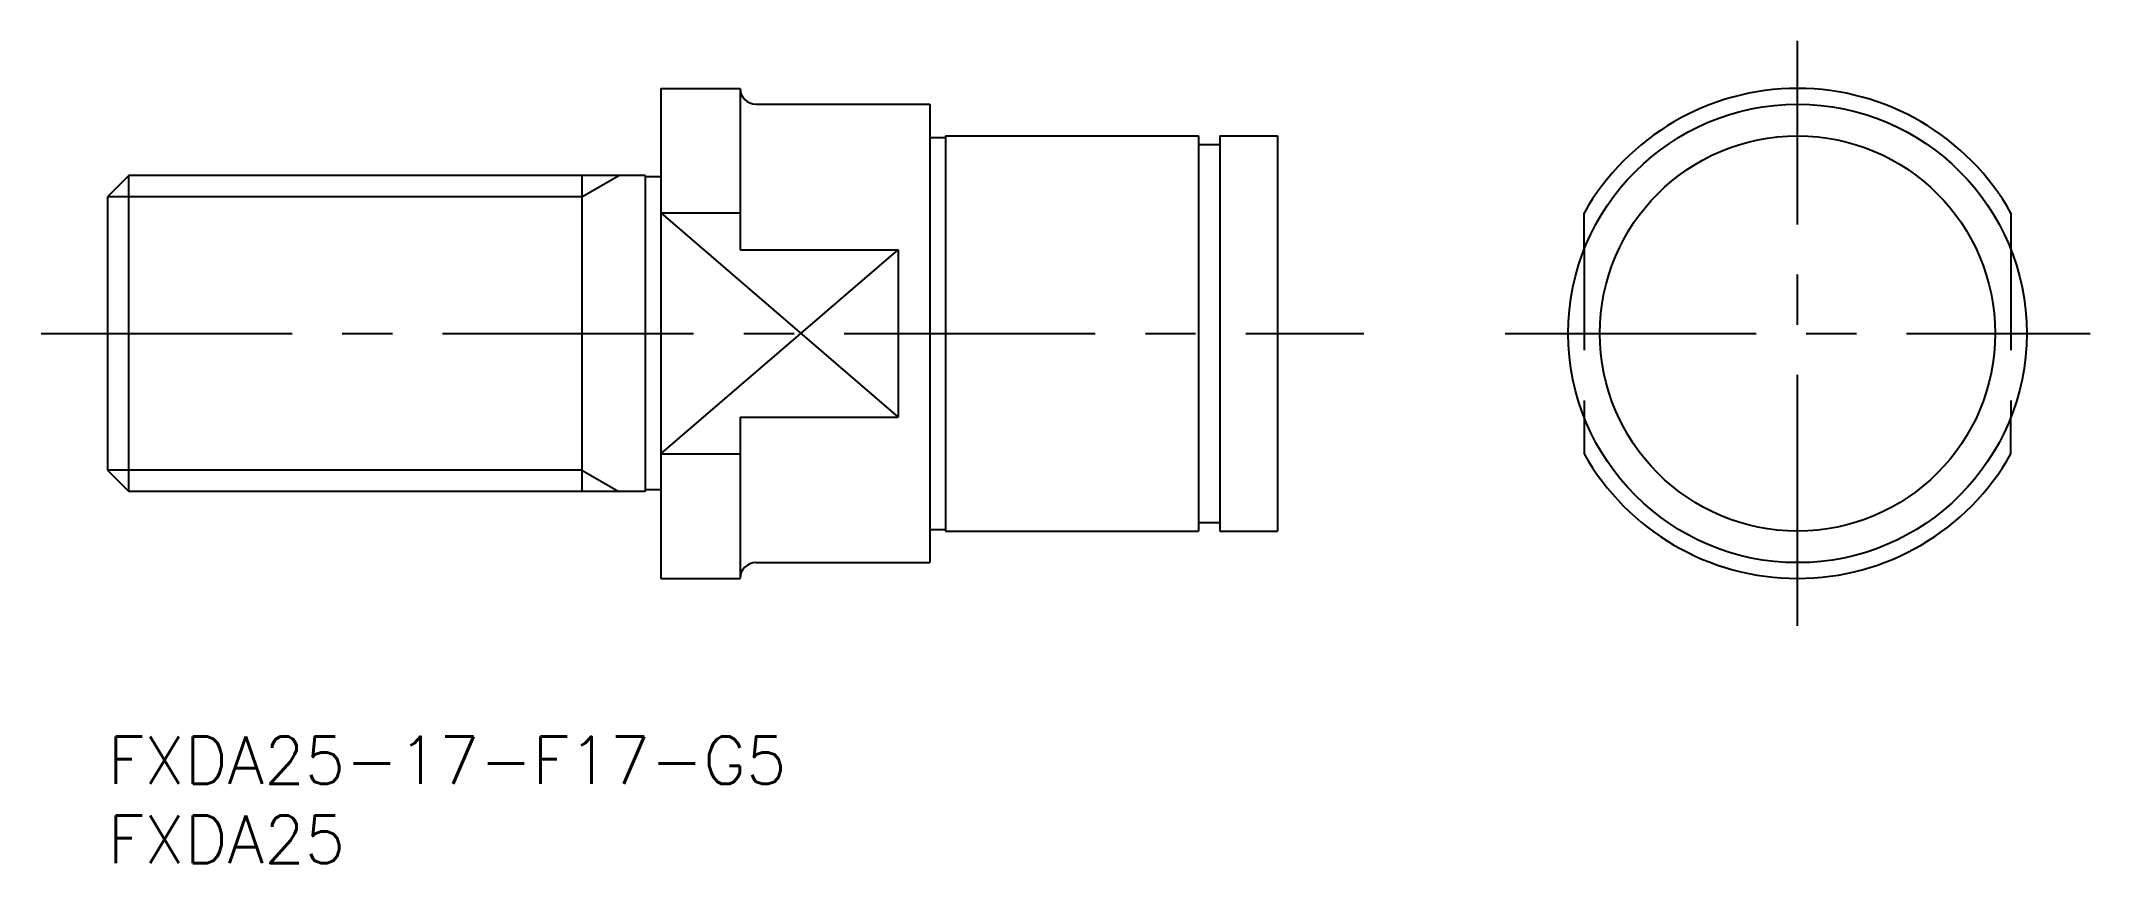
# Model space of a CAD drawing. Extents: x -4 to 125, y -8 to 44.
import ezdxf

# ---------------------------------------------------------------- set-up
doc = ezdxf.new("R2010")
doc.units = 0
doc.header["$LTSCALE"] = 0.5
doc.linetypes.add('CENTER', pattern=[50.8, 31.75, -6.35, 6.35, -6.35])
doc.linetypes.add('DASHED', pattern=[19.05, 12.7, -6.35])
for name, color, linetype in [('MSM_CENTER', 1, 'CENTER'), ('MSM_CONTINUOUS', 7, 'CONTINUOUS'), ('MSM_DASHED', 4, 'DASHED'), ('MSM_NARROW', 5, 'CONTINUOUS'), ('MSM_PART_NUMBER', 7, 'CONTINUOUS')]:
    doc.layers.add(name, color=color, linetype=linetype)
doc.styles.get("Standard").update_dxf_attribs({"font": 'txt.shx', "height": 3, "bigfont": 'bigfont.shx'})

# ---------------------------------------------------------------- blocks, each defined once
blk = doc.blocks.new('*U9')
at = {"layer": 'MSM_PART_NUMBER'}
blk.add_text('FXDA25-17-F17-G5', height=3, dxfattribs=at).set_placement((0, -3))
blk = doc.blocks.new('*U10')
at = {"layer": 'MSM_PART_NUMBER'}
blk.add_text('FXDA25', height=3, dxfattribs=at).set_placement((0, -8))

msp = doc.modelspace()

# ---------------------------------------------------------------- linework, layer by layer
at = {"layer": 'MSM_CENTER'}
for p, q in [((106.88, 7), (106.88, 44)), ((-4.21, 25.5), (79.45, 25.5)), ((88.38, 25.5), (125.38, 25.5))]:
    msp.add_line(p, q, dxfattribs=at)
at = {"layer": 'MSM_CONTINUOUS'}
for p, q in [((35, 41), (40, 41)), ((35, 41), (35, 10)), ((40, 41), (40, 30.79)), ((41, 40), (52, 40)), ((52, 40), (52, 11)), ((52, 37.9), (53, 37.9)), ((53, 38), (69, 38)), ((53, 38), (53, 13)), ((69, 38), (69, 13)), ((70.35, 38), (70.35, 13)), ((70.35, 38), (74, 38)), ((74, 38), (74, 13)), ((69, 37.45), (70.35, 37.45)), ((1.35, 35.5), (0, 34.15)), ((34, 35.5), (1.35, 35.5)), ((1.35, 15.5), (1.35, 35.5)), ((30, 35.5), (30, 15.5)), ((34, 35.5), (34, 15.5)), ((35, 35.4), (34, 35.4)), ((0, 34.15), (0, 16.85)), ((35, 33.12), (40, 33.12)), ((93.38, 30.79), (93.38, 33.12)), ((120.38, 33.12), (120.38, 30.79)), ((40, 30.79), (50, 30.79)), ((50, 30.79), (50, 20.21)), ((40, 20.21), (50, 20.21)), ((40, 20.21), (40, 10)), ((93.38, 20.21), (93.38, 17.88)), ((120.38, 17.88), (120.38, 20.21)), ((0, 16.85), (1.35, 15.5)), ((35, 17.88), (40, 17.88)), ((35, 15.6), (34, 15.6)), ((34, 15.5), (1.35, 15.5)), ((52, 13.1), (53, 13.1)), ((53, 13), (69, 13)), ((69, 13.55), (70.35, 13.55)), ((70.35, 13), (74, 13)), ((41, 11), (52, 11)), ((35, 10), (40, 10))]:
    msp.add_line(p, q, dxfattribs=at)
for radius in [14.5, 12.5]:
    msp.add_circle((106.88, 25.5), radius, dxfattribs=at)
for centre, radius, start, end in [((41, 41), 1, 180, 270), ((106.88, 25.5), 15.5, 29.4287, 150.5713), ((106.88, 25.5), 15.5, 209.4287, 330.5713), ((41, 10), 1, 90, 180)]:
    msp.add_arc(centre, radius, start, end, dxfattribs=at)
at = {"layer": 'MSM_DASHED'}
for p, q in [((93.38, 30.79), (93.38, 20.21)), ((120.38, 30.79), (120.38, 20.21))]:
    msp.add_line(p, q, dxfattribs=at)
at = {"layer": 'MSM_NARROW'}
for p, q in [((30, 34.15), (32.34, 35.5)), ((30, 34.15), (0, 34.15)), ((35, 33.12), (50, 20.21)), ((35, 17.88), (50, 30.79)), ((30, 16.85), (0, 16.85)), ((30, 16.85), (32.34, 15.5))]:
    msp.add_line(p, q, dxfattribs=at)

# ---------------------------------------------------------------- block references
at = {"layer": 'MSM_CONTINUOUS'}
for name in ['*U9', '*U10']:
    msp.add_blockref(name, (0, 0), dxfattribs=at)

doc.saveas('drawing.dxf')
